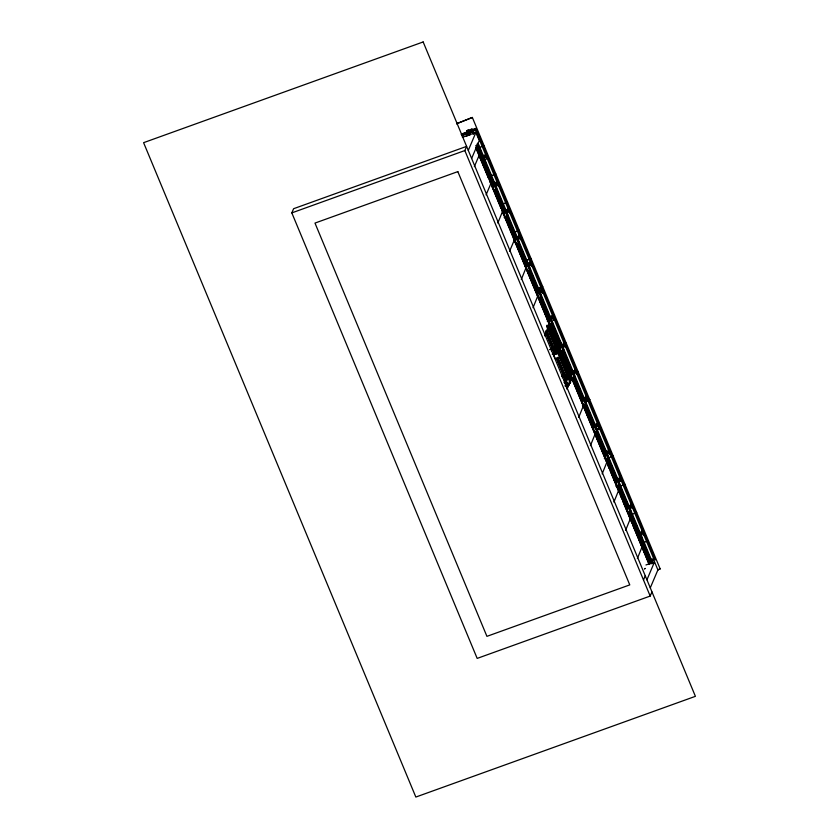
<?xml version="1.0" encoding="UTF-8"?>
<svg xmlns="http://www.w3.org/2000/svg" width="839" height="839" viewBox="0 0 839 839"><rect width="100%" height="100%" fill="white"/><g stroke="black" fill="none" stroke-linecap="round" stroke-linejoin="round"><path stroke-width="1.26" d="M291.825 212.886L293.598 208.712L466.61 146.385L464.837 150.559L650.183 596.068L477.181 658.405L291.825 212.886L464.837 150.559M471.403 129.804L468.76 131.104L471.403 129.804L472.189 131.681M468.623 134.754L467.365 131.733L467.889 130.475L472.011 128.996L471.476 130.255L461.303 134.167M469.483 135.184L470.878 131.901M472.032 131.859L472.567 130.611L468.456 132.09L467.921 133.338L472.032 131.859L472.871 133.873M472.326 131.167L473.007 130.915L473.657 134.167M468.277 150.412L475.902 132.468L462.404 137.334M471.633 158.477L479.258 140.532L475.902 132.468M474.35 166.636L479.268 155.047L475.975 147.884M483.212 158.728L483.746 157.48L481.691 158.225M483.851 160.406L483.327 161.654L481.649 157.627L482.173 156.369L479.09 157.48M486.085 194.847L491.004 183.259M490.731 183.353L494.181 182.021L493.657 183.28L491.591 184.014M505.13 211.701L494.391 185.597L494.926 184.349L491.843 185.461M495.325 187.307L495.859 186.059L494.181 182.021M497.821 223.069L502.467 211.575M516.184 238.276L505.571 212.477L506.106 211.218L504.05 211.963M509.556 251.281L514.485 239.692L479.478 156.316M527.741 266.047L516.751 239.346L517.285 238.087L515.23 238.832M515.922 242.555L515.566 243.383L515.943 242.597L515.24 242.796M517.369 239.23L517.726 238.402L517.044 238.643M524.637 263.75L527.721 262.638L527.186 263.886L525.13 264.631M521.302 279.492L525.948 267.998M538.795 292.622L527.93 266.215L528.465 264.967L525.382 266.078M528.864 267.914L529.399 266.666L527.721 262.638M549.849 319.187L539.11 293.084L539.645 291.836L536.561 292.947M533.038 307.703L537.684 296.219M546.997 317.488L550.08 316.376L549.545 317.624L547.489 318.369M560.903 345.752L550.29 319.953L550.824 318.705L548.769 319.449M544.993 334.866L547.458 329.066M548.433 326.749L549.419 324.431L514.695 240.961M544.773 335.925L549.692 324.326L476.248 147.79M549.524 326.098L549 327.357L548.161 325.343M548.8 329.161L548.276 330.409L546.22 331.153M557.673 348.531L556.414 345.5L556.949 344.252L560.033 343.141M553.635 354.687L554.159 353.439L558.281 351.961L557.746 353.209L553.635 354.687L555.313 358.714L559.424 357.236L559.949 355.988M551.317 350.754L557.369 348.321L557.893 347.052M559.477 347.975L557.012 348.856L559.477 347.975L560.651 350.796M559.498 348.772L561.176 352.8L560.641 354.058L558.973 350.02L559.498 348.772L555.387 350.251M583.472 400.014L561.469 346.822L562.004 345.574L558.921 346.685M560.284 350.87L560.641 350.031L559.959 350.283M561.406 346.968L562.403 345.794L561.721 346.035M565.685 383.633L564.427 380.602L564.962 379.354L569.073 377.875L568.538 379.123L570.216 383.15L567.133 384.262M569.052 375.872L567.793 372.852L568.328 371.604M569.062 373.932L568.538 375.18L572.649 373.701L573.184 372.443L570.101 373.554M565.014 386.013L566.503 382.511M568.286 386.013L567.29 382.773L564.825 383.664M570.94 380.088L569.681 377.068L570.205 375.809L566.094 377.298M565.843 386.706L567.825 382.028M566.87 386.842L568.36 383.329M567.164 388.163L569.629 382.364M570.614 380.046L571.873 377.634L649.313 563.766M566.954 389.223L571.873 377.634M570.216 383.15L570.751 381.902L547.133 325.123L546.598 326.381L568.328 378.389M594.526 426.579L583.829 400.57L584.364 399.312L582.308 400.056M578.69 417.434L583.336 405.94M616.885 480.39L595.008 427.439L595.543 426.191L592.449 427.303M590.425 445.645L595.071 434.162M602.895 451.843L605.978 450.732L605.443 451.98L603.388 452.724M603.629 454.172L606.723 453.06L606.188 454.308L604.132 455.053M476.248 147.192L605.359 457.517L605.003 458.356L583.399 406.422M478.031 142.997L607.121 453.28L606.765 454.109L562.549 347.839M604.321 458.597L605.59 458.146L605.234 458.985L606.744 462.604M606.681 454.203L607.373 453.951L607.016 454.79L651.232 561.06M602.161 473.867L606.807 462.373M650.54 561.312L617.368 481.177L617.892 479.929L615.836 480.674M613.907 502.079L618.553 490.584M625.988 507.91L629.072 506.798L628.547 508.056L626.492 508.791M625.642 530.29L630.288 518.796M636.434 532.45L639.517 531.349L638.982 532.597L636.927 533.342M637.168 534.779L640.251 533.667L639.727 534.925L637.671 535.66M640.66 536.624L641.195 535.376L639.517 531.349M641.405 538.953L641.929 537.705L640.251 533.667M637.378 558.512L642.024 547.018M648.82 564.028L649.753 561.826M651.746 563.808L650.907 561.794L651.431 560.546L649.376 561.281M643.482 579.948L645.254 575.774M651.735 562.266L652.081 561.438L607.373 453.951M646.932 579.812L654.546 561.868L645.957 564.962M650.277 587.866L657.902 569.922L654.546 561.868M650.183 596.068L651.955 591.904M472.347 117.46L456.605 123.721L472.347 117.46L660.157 568.894L657.745 569.87L660.157 568.894M466.799 131.241L468.099 130.087L466.799 131.241L468.361 135.006M472.189 129.793L475.818 128.336L655.269 559.886L651.641 561.343M461.345 134.492L467.396 132.059M472.231 130.108L476.028 128.598L654.923 558.701L653.875 559.12L643.293 533.594M461.838 135.467L467.889 133.034M472.724 131.083L476.353 129.626L472.777 131.408M461.89 135.782L469.148 132.866M476.825 148.597L484.082 145.682M485.267 155.184L486.568 154.03L485.267 155.184L486.83 158.949L488.13 157.795M483.369 156.662L486.998 155.205L483.411 156.977M483.956 158.277L487.532 156.505M488.56 176.809L495.828 173.893M496.447 182.053L497.747 180.899L496.447 182.053L498.009 185.818L499.394 185.262L499.31 184.664L498.009 185.818M494.549 183.531L498.177 182.073L494.591 183.856M495.136 185.146L498.712 183.374M500.306 205.031L507.564 202.105M507.626 208.921L508.916 207.768L507.543 208.324L509.189 212.687L510.49 211.533L509.189 212.687M505.728 210.4L508.14 209.435M505.77 210.725L509.357 208.942M506.316 212.026L509.892 210.243M512.042 233.242L519.299 230.326M518.806 235.79L520.096 234.647L518.806 235.79L520.369 239.555L521.753 239L521.669 238.402L520.369 239.555M516.908 237.269L520.537 235.811L516.95 237.594M509.168 211.313L519.719 236.671L520.746 236.084M517.495 238.895L521.071 237.112M529.986 262.67L531.276 261.516L529.986 262.67L531.548 266.424L532.933 265.869L532.849 265.271L531.548 266.424M528.088 264.149L531.716 262.691L528.13 264.463M528.622 265.439L532.251 263.981L528.664 265.764M535.513 289.602L542.77 286.686L535.523 289.665M541.165 289.539L542.455 288.385L541.082 288.941L542.728 293.293L544.029 292.15L542.728 293.293M539.257 291.018L541.679 290.042M539.309 291.332L542.896 289.56M539.802 292.318L542.225 291.343M539.844 292.633L543.431 290.85M548.465 317.394L554.516 314.961M553.908 320.173L555.208 319.019L555.292 319.617L553.908 320.173L552.345 316.408L553.635 315.254M550.436 317.887L554.065 316.429L550.489 318.201M551.024 319.502L554.61 317.729M557.526 345.06L556.152 345.616L557.411 349.024M563.525 343.277L564.815 342.123L563.525 343.277L565.087 347.042L566.472 346.486L566.388 345.888L565.087 347.042M549.524 349.622L555.575 347.189M561.616 344.756L565.297 343.623M550.52 349.506L558.04 346.538M561.669 345.081L566.252 343.182M553.688 349.454L556.11 348.489M562.161 346.056L565.79 344.598L562.203 346.371M568.706 371.929L567.321 372.485L568.59 375.903M574.705 370.146L575.994 368.992L574.621 369.548L576.267 373.911L577.568 372.757L576.267 373.911M561.91 376.008L567.961 373.575M572.796 371.625L575.218 370.66M561.962 376.323L568.003 373.89M572.848 371.95L576.424 370.167M564.867 376.333L567.29 375.358M573.341 372.925L577.012 371.782M562.266 377.718L569.754 374.708M573.152 373.345L577.998 371.394M585.884 397.015L587.174 395.872L585.8 396.428L587.447 400.78L588.737 399.626L587.447 400.78M583.975 398.504L587.604 397.036L584.028 398.819M584.563 400.119L588.149 398.336M597.064 423.894L598.354 422.741L597.064 423.894L598.626 427.649L600.011 427.093L599.916 426.506L598.626 427.649M595.155 425.373L597.578 424.398M595.208 425.688L598.784 423.915M595.7 426.663L599.329 425.205L595.742 426.988M608.244 450.763L609.534 449.61L608.149 450.165L609.806 454.518L611.096 453.375L609.806 454.518M606.335 452.242L608.757 451.267M606.387 452.557L609.963 450.784M609.156 451.634L610.205 451.214M608.086 453.05L610.509 452.085L606.922 453.857M605.947 458.954L613.204 456.038M619.423 477.632L620.713 476.479L619.329 477.034L620.986 481.397L622.276 480.244L620.986 481.397M617.514 479.111L619.937 478.136M617.567 479.436L621.143 477.653M618.102 480.726L621.689 478.954M617.682 487.165L624.95 484.25M630.603 504.501L631.893 503.348L630.603 504.501L632.166 508.266L633.55 507.71L633.455 507.113L632.166 508.266M627.488 506.473L631.117 505.005M628.747 506.305L632.323 504.522M629.24 507.28L632.868 505.823L629.281 507.595M629.428 515.387L636.686 512.461M641.783 531.37L643.073 530.227L641.688 530.772L643.345 535.135L644.635 533.982L643.345 535.135M639.874 532.849L642.296 531.884M639.926 533.174L643.503 531.391M641.625 533.667L644.048 532.692L640.461 534.474M641.164 543.599L648.421 540.683M651.054 559.728L654.735 558.585M651.106 560.043L654.892 558.533M466.054 136.212L470.165 134.733M479.918 156.264L481.974 155.519M480.411 157.145L482.477 156.4M482.834 163.5L484.89 162.766L485.424 161.508L483.746 157.48M492.115 184.14L493.762 183.542L491.937 184.549M492.336 186.342L494.391 185.597M494.014 190.369L496.069 189.635L496.604 188.376L494.926 184.349M502.278 210.002L505.361 208.89L507.039 212.928M502.771 210.883L504.826 210.149M503.295 211.008L504.942 210.411M503.117 211.428L504.763 210.83M502.488 213.588L505.571 212.477M504.166 217.616L507.249 216.504L507.784 215.256L506.106 211.218M513.458 236.881L515.513 236.137M513.95 237.762L516.006 237.018L516.541 235.769L518.219 239.797M513.657 238.171L516.121 237.29L513.478 238.591M513.667 240.457L516.751 239.346M516.373 244.118L518.429 243.373L518.963 242.125L517.285 238.087M525.654 264.746L527.301 264.159L525.476 265.166M525.875 266.959L527.93 266.215M527.553 270.987L529.608 270.242L530.143 268.994L528.465 264.967M535.817 290.619L538.9 289.507L540.578 293.535M536.31 291.5L538.365 290.755M536.834 291.615L538.481 291.028M536.656 292.035L538.302 291.448M537.054 293.828L539.11 293.084M538.732 297.855L540.788 297.111L541.323 295.863L539.645 291.836M547.196 318.789L549.66 317.897L547.836 318.904M547.206 321.064L550.29 319.953M548.884 325.102L551.968 323.99L552.502 322.732L550.824 318.705M544.679 333.796L546.504 332.789L545.717 330.912M556.414 345.5L560.525 344.021M559.194 345.364L560.84 344.766L559.015 345.783M557.358 348.311L561.469 346.822M554.852 351.51L558.973 350.02M561.092 351.593L563.147 350.859L563.682 349.601L562.004 345.574M558.417 353.922L559.099 353.67L558.281 354.236M569.356 371.226L572.439 370.114L574.117 374.152M567.793 372.852L571.904 371.373M570.373 372.233L572.02 371.635M570.195 372.652L571.841 372.055M568.685 376.218L570.331 375.631M565.57 378.546L569.681 377.068M564.427 380.602L568.538 379.123M572.271 378.473L574.327 377.728L574.862 376.48L573.184 372.443M565.476 383.78L567.112 383.192M580.536 398.106L583.619 396.994L584.458 399.007M581.028 398.986L583.084 398.242M580.735 399.395L583.199 398.515L581.375 399.521M581.773 401.304L583.829 400.57M582.423 405.709L585.507 404.597L586.042 403.349L584.364 399.312M591.715 424.974L593.771 424.23M592.208 425.855L594.264 425.111L594.799 423.863L596.477 427.89M592.733 425.971L594.379 425.383L592.554 426.39M592.953 428.184L595.008 427.439M594.631 432.211L596.686 431.466L597.211 430.218L595.543 426.191M603.912 452.84L605.559 452.252L603.734 453.259M606.44 453.521L607.121 453.28M604.678 457.769L605.359 457.517M605.81 459.08L607.866 458.346L608.39 457.087L606.723 453.06M614.075 478.712L617.158 477.601L618.836 481.628M614.567 479.593L616.623 478.859M614.263 480.013L616.738 479.121L614.914 480.128M615.312 481.922L617.368 481.177M615.962 486.326L619.046 485.215L619.57 483.956L617.892 479.929M625.254 505.581L627.31 504.847M625.747 506.462L627.803 505.728L628.338 504.47L630.016 508.507M626.272 506.588L627.918 505.99L626.093 507.008M628.17 512.828L630.225 512.084L630.75 510.836L629.072 506.798M637.451 533.457L639.098 532.87M637.273 533.877L638.919 533.279M637.493 535.796L639.549 535.051L639.014 536.31L640.692 540.337L641.227 539.089L639.968 536.058M647.792 560.043L649.847 559.298M647.802 560.62L650.277 559.739L648.453 560.746M648.285 560.924L650.34 560.179M648.851 562.539L650.907 561.794M651.4 561.679L652.081 561.438M644.593 568.653L645.285 568.412L644.457 568.968M552.209 354.11L554.663 353.334M563.923 382.28L566.377 381.504M478.524 154.282L480.411 157.606M497.108 182.325L475 129.185L476.028 128.598M498.093 184.58L508.161 208.89M520.201 237.71L541.805 289.644M542.812 292.056L552.88 316.376M553.866 318.631L564.437 344.158M565.413 346.402L574.988 369.517M576.466 372.977L586.042 396.081M587.048 398.504L597.599 423.863M598.606 426.275L608.653 450.428M610.131 453.889L619.706 477.003M620.682 479.247L642.317 531.349M485.183 154.586L486.83 158.949M496.363 181.455L497.926 185.22M518.722 235.193L520.285 238.958M529.902 262.072L531.465 265.827M563.441 342.679L565.004 346.444M596.969 423.296L598.543 427.051M630.509 503.903L632.082 507.668M473.007 130.915L474.014 133.328M472.011 128.996L473.678 133.034M483.002 155.152L484.68 159.179M550.08 316.376L550.919 318.39M561.06 342.773L561.899 344.787M605.978 450.732L607.656 454.759M650.875 558.931L652.553 562.959M472.567 130.611L473.825 133.632M651.431 560.546L652.69 563.567M477.674 143.826L562.088 346.717M609.198 460.233L614.725 473.521M615.732 475.933L616.728 478.356M619.245 484.386L620.755 488.015M621.762 490.427L629.292 508.539M631.809 514.58L633.309 518.208M634.315 520.62L639.339 532.702M640.346 535.114L643.366 542.361M644.362 544.773L645.873 548.402M646.879 550.814L649.396 556.855M476.992 144.077L494.077 185.136M476.185 145.378L481.093 157.176M483.442 162.818L493.259 186.405M494.622 189.687L504.438 213.274M505.802 216.556L515.125 238.968M516.981 243.425L526.305 265.837M528.161 270.305L537.977 293.891M539.341 297.174L548.664 319.575M550.52 324.043L559.844 346.455M561.7 350.912L571.506 374.498M572.88 377.781L582.203 400.193M584.059 404.66L593.383 427.061M595.239 431.529L605.045 455.116M606.419 458.398L615.742 480.81M617.598 485.267L626.922 507.679M628.778 512.136L638.584 535.722M640.44 540.19L649.271 561.417M476.017 145.787L480.925 157.575M483.274 163.217L492.598 185.629M494.454 190.096L504.26 213.683M505.634 216.965L515.44 240.552M516.814 243.834L526.137 266.246M527.993 270.703L537.799 294.29M539.173 297.572L548.979 321.159M550.342 324.441L559.665 346.853M561.522 351.321L571.338 374.907M572.701 378.19L582.518 401.776M583.881 405.059L593.204 427.471M595.061 431.928L604.877 455.514M606.24 458.797L616.057 482.383M617.42 485.666L626.743 508.077M628.6 512.545L638.416 536.131M639.779 539.414L649.596 563M605.59 458.146L649.806 564.427M571.6 377.728L649.029 563.86M475.902 148.021L488.455 178.214M489.462 180.626L490.972 184.255M491.979 186.667L501.019 208.408M502.026 210.82L513.583 238.601M514.58 241.013L582.392 404.01M607.751 465.016L609.25 468.644M610.257 471.057L619.297 492.797M620.304 495.209L621.814 498.838M622.821 501.25L631.861 522.991M632.868 525.403L648.442 562.843M550.006 327.283L558.344 347.336M561.186 354.152L569.031 373.019M570.205 375.809L571.883 379.847M549.325 326.266L557.358 345.584M560.882 354.048L568.412 372.159M549.052 325.752L559.099 349.905M560.106 352.328L570.656 377.686M466.715 130.643L468.277 134.408M548.276 326.686L556.309 346.014M559.33 353.261L567.867 373.785M548.045 327.105L570.153 380.235M548.36 329.758L557.411 351.499M559.917 357.54L568.968 379.28M546.808 330.87L556.299 353.691M557.799 357.299L567.29 380.109M546.64 331.279L556.131 354.089M557.631 357.697L566.619 379.312M567.29 382.773L568.464 385.594M546.483 333.754L554.978 354.163M556.97 358.966L564.972 378.19M545.811 332.957L554.81 354.572M556.299 358.169L565.801 380.99M639.905 541.228L641.027 544.91M552.261 315.81L552.345 316.408M467.25 134.68L469.714 133.789L467.25 134.68M568.286 385.237L568.978 384.996L568.286 385.237M531.035 258.475L523.767 261.39L531.045 258.538M589.723 399.542L584.877 401.482L589.723 399.542M601.458 427.754L596.623 429.704L601.469 427.827M423.16 41.95L143.595 142.672L415.84 797.05L695.405 696.328L423.16 41.95M457.832 171.617L314.982 223.08L486.924 636.35L629.774 584.888L457.832 171.617"/></g></svg>
